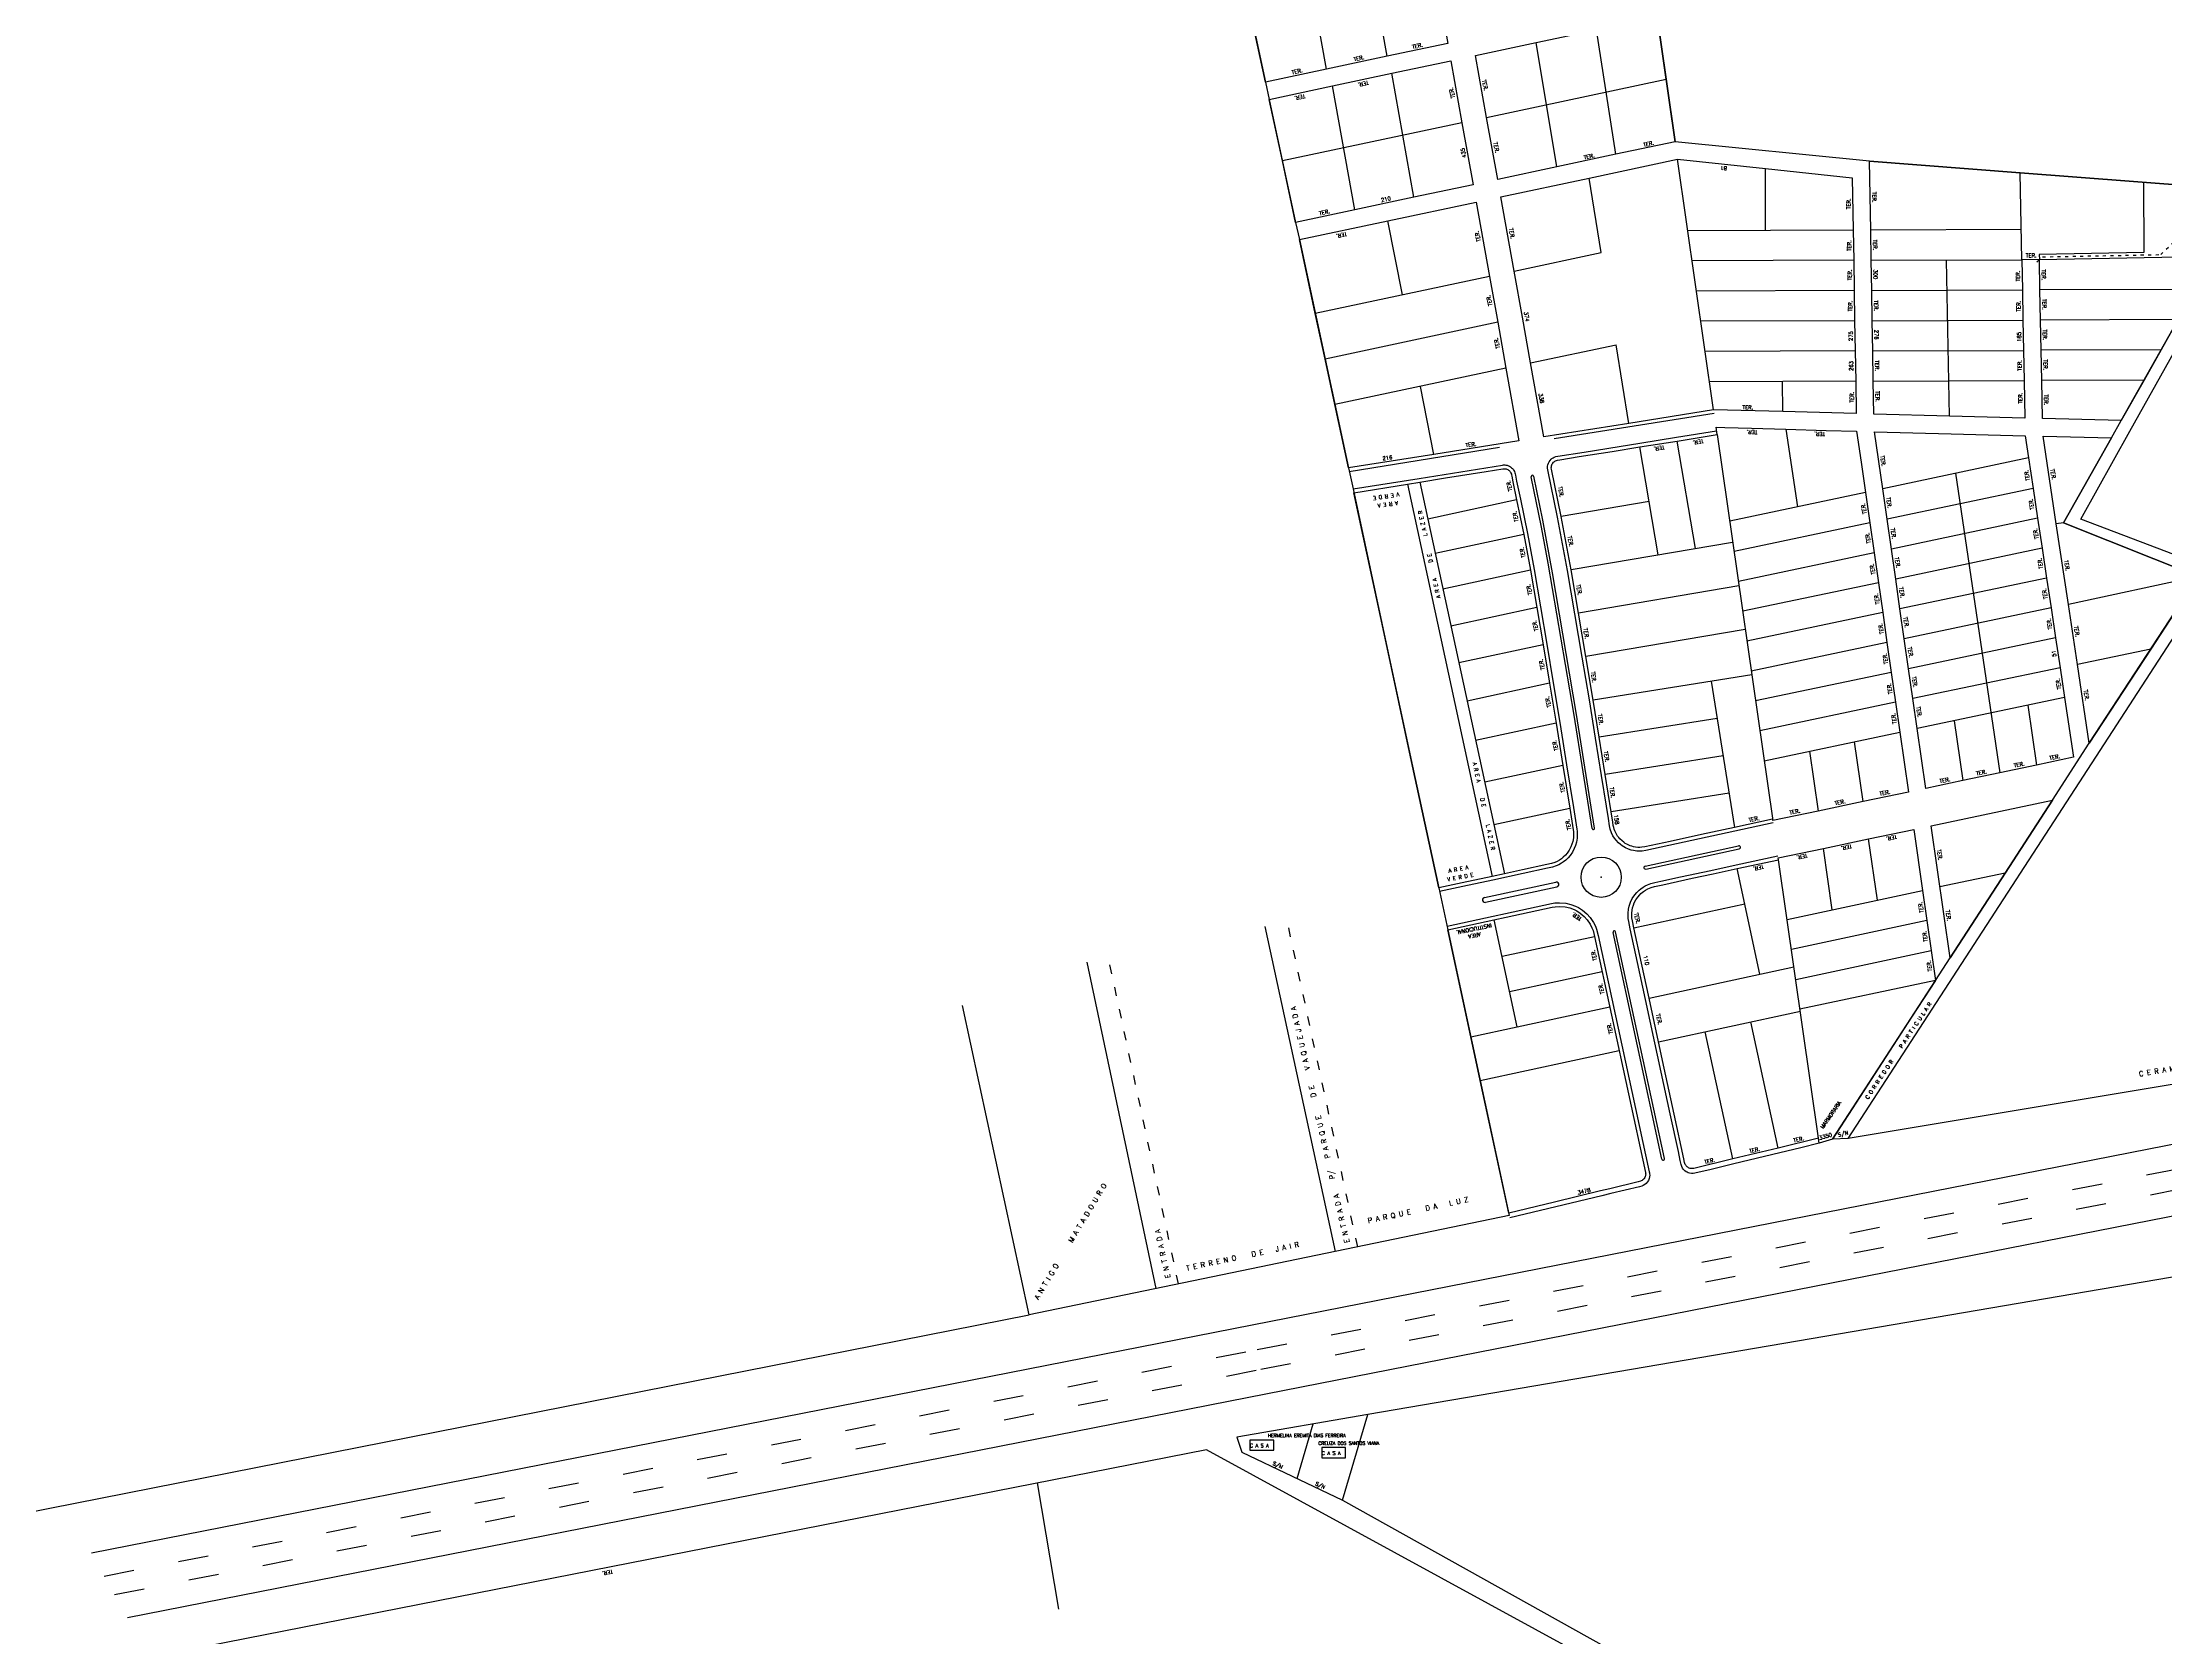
# Model space of a CAD drawing. Extents: x 714896 to 749292, y 8417558 to 8447149.
# Drawn here: x 733040 to 733883, y 8427375 to 8428009 of the extents above; entities that cross this region are included whole.
import ezdxf

# ---------------------------------------------------------------- set-up
doc = ezdxf.new("R2010")
doc.units = 0
doc.header["$MEASUREMENT"] = 0
doc.linetypes.add('ACAD_ISO03W100', pattern=[30, 12, -18])
for name, color, linetype in [('LOTE', 7, 'CONTINUOUS'), ('MEIO_FIO', 24, 'CONTINUOUS'), ('NUM-PORTA', 7, 'CONTINUOUS'), ('QUADRA', 6, 'CONTINUOUS'), ('REFERENCIA', 7, 'CONTINUOUS'), ('TEXTO', 7, 'CONTINUOUS')]:
    doc.layers.add(name, color=color, linetype=linetype)
doc.styles.add('ROMANS', font='ROMANS.SHX', dxfattribs={"height": 1.5})

msp = doc.modelspace()

# ---------------------------------------------------------------- linework, layer by layer
at = {"layer": 'LOTE', "color": 7, "linetype": 'BYBLOCK'}
for p, q in [((733696.13, 8427807.92), (733688.89, 8427850.67)), ((733681.34, 8427805.41), (733674.08, 8427848.3)), ((733828.43, 8427844.04), (733770.52, 8427831.74)), ((733799.47, 8427837.89), (733816.98, 8427718.86)), ((733677.75, 8427826.61), (733642.87, 8427820.71)), ((733763.65, 8427830.28), (733709.75, 8427818.83)), ((733830.27, 8427831.83), (733772.26, 8427819.6)), ((733765.4, 8427818.15), (733711.48, 8427806.78)), ((733832.05, 8427819.96), (733773.97, 8427807.72)), ((733842.38, 8427818.22), (733839.46, 8427817.78)), ((733710.92, 8427810.42), (733646.76, 8427799.56)), ((733833.84, 8427808.1), (733775.67, 8427795.84)), ((733767.1, 8427806.27), (733713.19, 8427794.91)), ((733713.42, 8427793.09), (733649.68, 8427782.3)), ((733768.81, 8427794.39), (733714.9, 8427783.04)), ((733835.62, 8427796.23), (733777.38, 8427783.96)), ((733895.81, 8427796.83), (733844.29, 8427785.71)), ((733770.51, 8427782.52), (733716.61, 8427771.16)), ((733837.41, 8427784.36), (733779.08, 8427772.08)), ((733715.93, 8427775.77), (733652.6, 8427765.05)), ((733772.22, 8427770.64), (733718.32, 8427759.29)), ((733839.19, 8427772.5), (733780.79, 8427760.21)), ((733876.97, 8427767.98), (733847.86, 8427761.94)), ((733718.51, 8427757.84), (733655.52, 8427747.79)), ((733773.93, 8427758.76), (733720.02, 8427747.42)), ((733840.98, 8427760.63), (733782.5, 8427748.33)), ((733702.43, 8427755.28), (733711.7, 8427697.18)), ((733842.76, 8427748.76), (733784.2, 8427736.45)), ((733704.8, 8427740.46), (733657.93, 8427732.99)), ((733775.63, 8427746.88), (733721.73, 8427735.55)), ((733798.84, 8427739.53), (733802.3, 8427715.78)), ((733828.12, 8427745.69), (733831.66, 8427721.95)), ((733723.44, 8427723.67), (733777.34, 8427735.01)), ((733762.79, 8427707.48), (733759.37, 8427731.23)), ((733707.16, 8427725.65), (733660.29, 8427718.18)), ((733741.41, 8427727.45), (733744.82, 8427703.7)), ((733709.52, 8427710.84), (733662.66, 8427703.36))]:
    msp.add_line(p, q, dxfattribs=at)
at = {"layer": 'LOTE', "color": 7, "linetype": 'BYBLOCK', "ltscale": 40}
msp.add_line((733704.8, 8427853.2), (733726.86, 8427699.93), dxfattribs=at)
at = {"layer": 'LOTE', "linetype": 'BYBLOCK'}
for p, q in [((733581.75, 8427833.56), (733615.39, 8427677.72)), ((733586.69, 8427834.36), (733620.28, 8427678.77)), ((733625.13, 8427827.31), (733589.86, 8427819.69)), ((733627.92, 8427813.59), (733592.81, 8427806.01)), ((733630.62, 8427799.34), (733595.87, 8427791.84)), ((733633.11, 8427784.53), (733599.04, 8427777.17)), ((733635.6, 8427769.72), (733602.2, 8427762.51)), ((733638.17, 8427754.42), (733605.47, 8427747.36)), ((733640.83, 8427738.62), (733608.85, 8427731.72)), ((733643.51, 8427721.81), (733612.44, 8427715.1)), ((733616.06, 8427698.32), (733646.22, 8427704.83)), ((733676.13, 8427681.83), (733713.28, 8427689.85)), ((733676.39, 8427680.65), (733713.54, 8427688.67)), ((733721.73, 8427638.83), (733712.67, 8427680.81)), ((733612.32, 8427669.38), (733640.67, 8427675.5)), ((733612.74, 8427667.43), (733641.09, 8427673.55)), ((733671.71, 8427657.29), (733715.7, 8427666.79)), ((733625.35, 8427618.02), (733616.18, 8427660.5)), ((733682.85, 8427565.44), (733663.4, 8427655.5)), ((733683.82, 8427565.65), (733664.38, 8427655.71)), ((733619.32, 8427645.98), (733656.07, 8427653.91)), ((733622.34, 8427632), (733659.09, 8427639.94)), ((733677.75, 8427629.33), (733735.28, 8427641.75)), ((733625.35, 8427618.02), (733662.11, 8427625.96)), ((733681.49, 8427611.98), (733737.82, 8427624.14)), ((733606.93, 8427614.05), (733625.35, 8427618.02)), ((733710.97, 8427565.48), (733700.06, 8427615.99)), ((733728.95, 8427569.84), (733718.15, 8427619.9)), ((733610.66, 8427596.69), (733665.85, 8427608.61))]:
    msp.add_line(p, q, dxfattribs=at)
at = {"layer": 'LOTE', "linetype": 'BYBLOCK', "ltscale": 40}
for points in [[(733573.66, 8428003.49), (733564.83, 8428052.73)], [(733549.56, 8427998.36), (733540.74, 8428047.6)], [(733664.56, 8427964.56), (733656.87, 8428014.03)], [(733641.08, 8427959.56), (733632.82, 8428008.92)], [(733584.33, 8427947.48), (733575.5, 8427996.72)], [(733613.19, 8427979.18), (733684.48, 8427994.35)], [(733560.84, 8427942.49), (733552.01, 8427991.73)], [(733603.4, 8427977.1), (733532.11, 8427961.93)], [(733703.38, 8427863.05), (733689.05, 8427962.61)], [(733724.02, 8427934.31), (733723.93, 8427958.9)], [(733658.73, 8427925.49), (733653.94, 8427955.14)], [(733825.76, 8427922.67), (733825.08, 8427957.2)], [(733874.1, 8427953.49), (733874.2, 8427925.58), (733832.72, 8427924.8), (733832.75, 8427922.8)], [(733758.79, 8427934.44), (733693.16, 8427934.21)], [(733825.52, 8427934.67), (733765.79, 8427934.46)], [(733624.13, 8427918.12), (733658.73, 8427925.49)], [(733758.99, 8427922.44), (733694.92, 8427922.21)], [(733765.99, 8427922.46), (733825.76, 8427922.67)], [(733796.99, 8427860.59), (733795.87, 8427922.57)], [(733832.75, 8427922.8), (733902.13, 8427924.11)], [(733759.18, 8427910.44), (733696.61, 8427910.22)], [(733766.18, 8427910.46), (733825.99, 8427910.67)], [(733894.67, 8427910.91), (733832.99, 8427910.69)], [(733759.38, 8427898.44), (733698.33, 8427898.22)], [(733766.38, 8427898.46), (733826.22, 8427898.67)], [(733887.87, 8427898.89), (733833.22, 8427898.7)], [(733630.66, 8427881.69), (733664.64, 8427888.91)], [(733669.69, 8427857.69), (733664.64, 8427888.91)], [(733759.58, 8427886.44), (733700.05, 8427886.23)], [(733766.58, 8427886.46), (733826.46, 8427886.67)], [(733881.08, 8427886.86), (733833.46, 8427886.7)], [(733759.78, 8427874.44), (733701.78, 8427874.24)], [(733730.82, 8427862.33), (733730.78, 8427874.34)], [(733766.78, 8427874.46), (733826.69, 8427874.67)], [(733874.3, 8427874.84), (733833.69, 8427874.7)]]:
    msp.add_lwpolyline(points, dxfattribs=at)
at = {"layer": 'LOTE', "linetype": 'BYBLOCK'}
for points in [[(733756.77, 8427573.64), (733798.52, 8427637.9), (733850.27, 8427717.56), (733903.2, 8427799.04), (733849.18, 8427819.66), (733868.73, 8427854.56), (733906.27, 8427921.76), (733922.08, 8427950.14)], [(733750.48, 8427664.4), (733746.96, 8427688.86)], [(733768.43, 8427668.23), (733764.92, 8427692.63)], [(733745.03, 8427573.72), (733729.1, 8427684.36)], [(733732.53, 8427660.56), (733786.38, 8427672.07)], [(733819.17, 8427679.07), (733793.24, 8427673.53)], [(733788.09, 8427660.19), (733734.24, 8427648.68)], [(733735.95, 8427636.81), (733789.79, 8427648.31)], [(733791.5, 8427636.43), (733737.65, 8427624.93)]]:
    msp.add_lwpolyline(points, dxfattribs=at)
at = {"layer": 'LOTE', "color": 7, "linetype": 'BYBLOCK', "ltscale": 40}
for points in [[(733579.74, 8427908.68), (733573.94, 8427938.12)], [(733614.35, 8427916.04), (733545.14, 8427901.32)], [(733617.61, 8427897.82), (733549.03, 8427883.23)], [(733620.88, 8427879.6), (733552.92, 8427865.15)], [(733592.23, 8427845.36), (733586.94, 8427872.38)]]:
    msp.add_lwpolyline(points, dxfattribs=at)
at = {"layer": 'LOTE', "color": 3, "linetype": 'ACAD_ISO03W100', "ltscale": 0.1}
msp.add_lwpolyline([(733831.75, 8427921.9), (733833.98, 8427923.83), (733880.98, 8427924.71), (733891.1, 8427934.62)], dxfattribs=at)
at = {"layer": 'LOTE', "color": 7, "linetype": 'BYBLOCK'}
for points in [[(733732, 8427855.34), (733736.69, 8427824.55)], [(733655.1, 8427696.76), (733647.91, 8427741.83), (733637.7, 8427802.13), (733634.98, 8427816.51), (733630.9, 8427836.48)], [(733656.09, 8427696.92), (733648.9, 8427741.99), (733639.38, 8427798.25), (733635.51, 8427819.26), (733631.89, 8427836.68)]]:
    msp.add_lwpolyline(points, dxfattribs=at)
at = {"layer": 'LOTE'}
for points in [[(733553.2, 8427528.75), (733525.3, 8427657.83)], [(733482, 8427514), (733454.53, 8427643.68)], [(733443.33, 8427386.7), (733434.86, 8427436.8)]]:
    msp.add_lwpolyline(points, dxfattribs=at)
at = {"layer": 'LOTE', "linetype": 'ACAD_ISO03W100', "ltscale": 0.3}
for points in [[(733562, 8427530.57), (733534.09, 8427659.59)], [(733490.8, 8427515.87), (733462.99, 8427645.37)]]:
    msp.add_lwpolyline(points, dxfattribs=at)
at = {"layer": 'LOTE', "color": 7}
for points in [[(733556, 8427430), (733566, 8427464)], [(733537.93, 8427438.58), (733544.31, 8427460.25)]]:
    msp.add_lwpolyline(points, dxfattribs=at)
for points in [[(733519.19, 8427449.84), (733528.66, 8427449.84), (733528.66, 8427453.85), (733519.19, 8427453.85)], [(733547.72, 8427446.83), (733557.19, 8427446.83), (733557.19, 8427450.84), (733547.72, 8427450.84)]]:
    msp.add_lwpolyline(points, close=True, dxfattribs=at)
at = {"layer": 'LOTE', "color": 7, "linetype": 'BYBLOCK'}
msp.add_circle((733658.69, 8427677.41), 8, dxfattribs=at)
for centre, start, end in [((733631.39, 8427836.58), 11.52722, 191.52722), ((733655.6, 8427696.84), 189.06219, 9.06219)]:
    msp.add_arc(centre, 0.5, start, end, dxfattribs=at)
at = {"layer": 'LOTE', "linetype": 'BYBLOCK'}
for centre, radius, start, end in [((733713.41, 8427689.26), 0.6, 282.18211, 102.18516), ((733676.26, 8427681.24), 0.6, 102.18211, 282.18506), ((733640.88, 8427674.52), 1, 282.18035, 102.18211), ((733612.53, 8427668.4), 1, 102.18076, 282.18211), ((733663.89, 8427655.6), 0.5, 12.1788, 192.186), ((733683.33, 8427565.54), 0.5, 192.17921, 12.18667)]:
    msp.add_arc(centre, radius, start, end, dxfattribs=at)
at = {"layer": 'LOTE', "color": 7, "linetype": 'BYBLOCK'}
for p in [(733658.65, 8427677.37), (733658.65, 8427677.37), (733658.69, 8427677.41), (733658.69, 8427677.41)]:
    msp.add_point(p, dxfattribs=at)
at = {"layer": 'MEIO_FIO', "color": 24, "linetype": 'BYBLOCK', "ltscale": 40}
for p, q in [((733703.55, 8427861.61), (733640.08, 8427851.49)), ((733618.32, 8427848.04), (733558.66, 8427838.47))]:
    msp.add_line(p, q, dxfattribs=at)
for points in [[(733727.02, 8427698.95), (733676.4, 8427688.02), (733675.04, 8427687.81), (733673.93, 8427687.75), (733672.85, 8427687.79), (733671.49, 8427687.99), (733670.62, 8427688.2), (733669.62, 8427688.53), (733668.42, 8427689.06), (733667.09, 8427689.84), (733666.36, 8427690.39), (733665.53, 8427691.12), (733664.65, 8427692.06), (733664, 8427692.92), (733663.39, 8427693.89), (733662.83, 8427695.03), (733662.33, 8427696.46), (733662.01, 8427697.86), (733661.55, 8427700.78), (733660.78, 8427705.6), (733658.82, 8427717.87), (733656.48, 8427732.57), (733654, 8427747.8), (733651.12, 8427764.8), (733648.21, 8427782.04), (733645.28, 8427799.3), (733641.4, 8427820.42), (733637.49, 8427839.22), (733637.4, 8427839.91), (733637.43, 8427840.69), (733637.53, 8427841.25), (733637.73, 8427841.84), (733638.01, 8427842.42), (733638.38, 8427842.94), (733638.8, 8427843.41), (733639.11, 8427843.67), (733639.61, 8427844.01), (733640.03, 8427844.23), (733640.64, 8427844.46), (733641.48, 8427844.63), (733652.01, 8427846.3), (733665.9, 8427848.52), (733674.06, 8427849.82), (733688.64, 8427852.14), (733704.53, 8427854.68)], [(733560.14, 8427831.61), (733586.46, 8427835.84), (733619.47, 8427841.14), (733619.9, 8427841.18), (733620.43, 8427841.18), (733620.9, 8427841.13), (733621.42, 8427841.01), (733621.86, 8427840.85), (733622.3, 8427840.64), (733622.71, 8427840.39), (733623.12, 8427840.06), (733623.48, 8427839.71), (733623.82, 8427839.29), (733624.07, 8427838.9), (733624.26, 8427838.51), (733624.45, 8427838), (733624.55, 8427837.62), (733624.67, 8427837.04), (733625.12, 8427834.78), (733626.6, 8427827.61), (733629.39, 8427813.88), (733632.1, 8427799.6), (733634.59, 8427784.78), (733637.08, 8427769.97), (733639.65, 8427754.67), (733642.31, 8427738.87), (733644.99, 8427722.05), (733647.7, 8427705.07), (733649.07, 8427696.49), (733649.18, 8427695.65), (733649.23, 8427694.15), (733649.16, 8427692.94), (733648.87, 8427691.27), (733648.52, 8427690.06), (733648.02, 8427688.78), (733647.29, 8427687.4), (733646.37, 8427686.06), (733645.57, 8427685.13), (733644.64, 8427684.24), (733643.8, 8427683.56), (733642.89, 8427682.93), (733641.88, 8427682.36), (733640.83, 8427681.88), (733639.41, 8427681.39), (733637.43, 8427680.94), (733627.71, 8427678.84), (733615.71, 8427676.25), (733603.75, 8427673.67), (733594.54, 8427671.68)]]:
    msp.add_lwpolyline(points, dxfattribs=at)
at = {"layer": 'MEIO_FIO', "color": 24, "linetype": 'CONTINUOUS'}
for points in [[(733745.31, 8427571.73), (733738.04, 8427569.97), (733729.61, 8427567.94), (733711.37, 8427563.53), (733702.34, 8427561.35), (733695.94, 8427559.8), (733695.22, 8427559.69), (733694.52, 8427559.69), (733693.8, 8427559.81), (733693.21, 8427560), (733692.79, 8427560.19), (733692.42, 8427560.41), (733691.94, 8427560.77), (733691.41, 8427561.32), (733691.01, 8427561.88), (733690.69, 8427562.54), (733690.48, 8427563.23), (733690.12, 8427564.9), (733689.37, 8427568.39), (733686.13, 8427583.41), (733680.04, 8427611.59), (733676.31, 8427628.86), (733673.16, 8427643.47), (733670.27, 8427656.86), (733669.64, 8427659.76), (733669.44, 8427660.99), (733669.37, 8427663.14), (733669.53, 8427664.66), (733669.79, 8427665.87), (733670.33, 8427667.45), (733671.03, 8427668.89), (733672.01, 8427670.38), (733672.86, 8427671.38), (733673.81, 8427672.3), (733674.48, 8427672.85), (733675.38, 8427673.48), (733676.22, 8427673.97), (733677.09, 8427674.39), (733678.38, 8427674.88), (733680.02, 8427675.3), (733682.46, 8427675.83), (733690.27, 8427677.51), (733702.23, 8427680.1), (733712.35, 8427682.28), (733728.91, 8427685.85)], [(733597.48, 8427657.99), (733638.97, 8427666.95), (733640.31, 8427667.18), (733642.17, 8427667.29), (733644.61, 8427667.11), (733646.7, 8427666.63), (733648.55, 8427665.93), (733649.72, 8427665.35), (733651.31, 8427664.34), (733653, 8427662.92), (733654.35, 8427661.44), (733655.68, 8427659.46), (733656.42, 8427657.97), (733656.9, 8427656.74), (733657.53, 8427654.26), (733677.79, 8427560.41), (733677.89, 8427559.96), (733677.96, 8427559.54), (733677.99, 8427559.1), (733677.95, 8427558.44), (733677.82, 8427557.78), (733677.51, 8427556.99), (733677.01, 8427556.21), (733676.55, 8427555.71), (733676.02, 8427555.29), (733675.41, 8427554.92), (733674.87, 8427554.72), (733673.9, 8427554.48), (733662.56, 8427551.74), (733658.93, 8427550.86), (733640.65, 8427546.45), (733622.42, 8427542.04)]]:
    msp.add_lwpolyline(points, dxfattribs=at)
at = {"layer": 'QUADRA', "color": 6, "linetype": 'BYBLOCK', "ltscale": 40}
for points in [[(733916.88, 8427950.23), (733825.08, 8427957.2), (733765.33, 8427961.87), (733688.05, 8427969.55), (733680.91, 8428019.15), (733679.91, 8428026.1), (733672.78, 8428075.7), (733671.78, 8428082.64), (733664.64, 8428132.24), (733663.64, 8428139.18), (733659.35, 8428168.94), (733658.35, 8428175.89), (733644.51, 8428272.11), (733643.51, 8428279.06), (733629.66, 8428375.28), (733628.66, 8428382.23), (733614.81, 8428478.45), (733613.81, 8428485.39), (733605.16, 8428545.45)], [(734041, 8427621), (733756.77, 8427573.64), (733750.63, 8427573.36), (733791.5, 8427636.43), (733797.29, 8427645.36), (733819.17, 8427679.07), (733837.93, 8427707.97), (733852.58, 8427730.6), (733895.81, 8427796.83), (733842.38, 8427818.22), (733861.36, 8427851.89), (733865.25, 8427858.79), (733916.88, 8427950.23)]]:
    msp.add_lwpolyline(points, dxfattribs=at)
at = {"layer": 'QUADRA', "linetype": 'BYBLOCK', "ltscale": 40}
for points in [[(733514.86, 8428042.1), (733540.74, 8428047.6), (733564.83, 8428052.73), (733588.92, 8428057.86), (733593.34, 8428033.23), (733597.75, 8428008.61), (733573.66, 8428003.49), (733549.56, 8427998.36), (733525.38, 8427993.22), (733520.12, 8428017.66), (733514.86, 8428042.1)], [(733688.05, 8427969.55), (733664.56, 8427964.56), (733641.08, 8427959.56), (733617.6, 8427954.56), (733613.19, 8427979.18), (733608.77, 8428003.8), (733632.82, 8428008.92), (733656.87, 8428014.03), (733680.91, 8428019.15), (733684.48, 8427994.35), (733688.05, 8427969.55)], [(733526.85, 8427986.37), (733552.01, 8427991.73), (733575.5, 8427996.72), (733598.99, 8428001.72), (733603.4, 8427977.1), (733607.81, 8427952.48), (733584.33, 8427947.48), (733560.84, 8427942.49), (733537.36, 8427937.49), (733532.11, 8427961.93), (733526.85, 8427986.37)], [(733635.93, 8427852.32), (733630.66, 8427881.69), (733627.4, 8427899.9), (733624.13, 8427918.12), (733618.84, 8427947.67), (733653.94, 8427955.14), (733689.05, 8427962.61), (733723.93, 8427958.9), (733758.44, 8427955.23), (733758.79, 8427934.44), (733758.99, 8427922.44), (733759.18, 8427910.44), (733759.38, 8427898.44), (733759.58, 8427886.44), (733759.78, 8427874.44), (733760, 8427861.56), (733730.82, 8427862.33), (733703.38, 8427863.05), (733669.69, 8427857.69), (733635.93, 8427852.32)], [(733780.75, 8427711.25), (733762.79, 8427707.48), (733744.82, 8427703.7), (733726.86, 8427699.93), (733726.79, 8427700.43), (733711.7, 8427697.18), (733698.59, 8427694.35), (733686.07, 8427691.64), (733676.08, 8427689.49), (733674.9, 8427689.3), (733674.09, 8427689.25), (733673.31, 8427689.27), (733672.33, 8427689.36), (733671.58, 8427689.5), (733670.82, 8427689.7), (733670.24, 8427689.9), (733669.42, 8427690.24), (733668.83, 8427690.54), (733668.28, 8427690.86), (733667.69, 8427691.26), (733666.98, 8427691.82), (733666.13, 8427692.65), (733665.72, 8427693.13), (733665.25, 8427693.75), (733664.76, 8427694.51), (733664.38, 8427695.25), (733664.15, 8427695.78), (733663.88, 8427696.5), (733663.68, 8427697.21), (733663.52, 8427697.96), (733663.32, 8427699.21), (733662.66, 8427703.36), (733660.29, 8427718.18), (733657.93, 8427732.99), (733655.52, 8427747.79), (733652.6, 8427765.05), (733649.68, 8427782.3), (733646.76, 8427799.56), (733642.87, 8427820.71), (733638.95, 8427839.54), (733638.9, 8427840.03), (733638.91, 8427840.43), (733638.98, 8427840.83), (733639.1, 8427841.22), (733639.24, 8427841.54), (733639.47, 8427841.91), (733639.74, 8427842.23), (733639.97, 8427842.44), (733640.31, 8427842.68), (733640.62, 8427842.85), (733640.98, 8427842.99), (733641.42, 8427843.1), (733642.31, 8427843.24), (733649.98, 8427844.46), (733663.1, 8427846.55), (733674.08, 8427848.3), (733688.89, 8427850.67), (733704.8, 8427853.2), (733704.38, 8427856.12), (733707.83, 8427856.02), (733718.47, 8427855.72), (733732, 8427855.34), (733748.11, 8427854.89), (733760.17, 8427854.55), (733761.93, 8427842.3), (733763.65, 8427830.28), (733765.4, 8427818.15), (733767.1, 8427806.27), (733768.81, 8427794.39), (733770.51, 8427782.52), (733772.22, 8427770.64), (733773.93, 8427758.76), (733775.63, 8427746.88), (733777.34, 8427735.01), (733780.75, 8427711.25)]]:
    msp.add_lwpolyline(points, close=True, dxfattribs=at)
at = {"layer": 'QUADRA', "color": 6, "linetype": 'BYBLOCK'}
msp.add_lwpolyline([(733514.86, 8428042.1), (733525.38, 8427993.22), (733526.85, 8427986.37), (733537.36, 8427937.49), (733538.84, 8427930.65), (733558.34, 8427839.97), (733560.14, 8427831.61), (733573.75, 8427768.34), (733583.83, 8427721.48), (733594.22, 8427673.15), (733597.8, 8427656.53), (733622.21, 8427543.04), (733431.49, 8427503.54), (733405.07, 8427626.39)], dxfattribs=at)
at = {"layer": 'QUADRA', "linetype": 'BYBLOCK', "ltscale": 40}
msp.add_lwpolyline([(733887.87, 8427898.89), (733881.08, 8427886.86), (733874.3, 8427874.84), (733865.25, 8427858.79), (733833.98, 8427859.62), (733833.69, 8427874.7), (733833.46, 8427886.7), (733833.22, 8427898.7), (733832.99, 8427910.69), (733832.75, 8427922.8), (733825.76, 8427922.67), (733825.99, 8427910.67), (733826.22, 8427898.67), (733826.46, 8427886.67), (733826.69, 8427874.67), (733826.98, 8427859.8), (733796.99, 8427860.59), (733767, 8427861.38), (733766.78, 8427874.46), (733766.58, 8427886.46), (733766.38, 8427898.46), (733766.18, 8427910.46), (733765.99, 8427922.46), (733765.79, 8427934.46), (733765.33, 8427961.87), (733825.08, 8427957.2), (733916.88, 8427950.23)], dxfattribs=at)
at = {"layer": 'QUADRA', "color": 6, "linetype": 'BYBLOCK', "ltscale": 40}
for points in [[(733538.84, 8427930.65), (733573.94, 8427938.12), (733609.05, 8427945.59), (733614.35, 8427916.04), (733617.61, 8427897.82), (733620.88, 8427879.6), (733626.05, 8427850.74), (733592.23, 8427845.36), (733558.34, 8427839.97), (733552.92, 8427865.15), (733549.03, 8427883.23), (733545.14, 8427901.32), (733538.84, 8427930.65)], [(733846.34, 8427725.03), (733831.66, 8427721.95), (733816.98, 8427718.86), (733802.3, 8427715.78), (733787.62, 8427712.69), (733784.2, 8427736.45), (733782.5, 8427748.33), (733780.79, 8427760.21), (733779.08, 8427772.08), (733777.38, 8427783.96), (733775.67, 8427795.84), (733773.97, 8427807.72), (733772.26, 8427819.6), (733770.52, 8427831.74), (733767.27, 8427854.37), (733797.73, 8427853.57), (733827.11, 8427852.79), (733828.43, 8427844.04), (733830.27, 8427831.83), (733832.05, 8427819.96), (733833.84, 8427808.1), (733835.62, 8427796.23), (733837.41, 8427784.36), (733839.19, 8427772.5), (733840.98, 8427760.63), (733842.76, 8427748.76), (733846.34, 8427725.03)], [(733852.58, 8427730.6), (733847.86, 8427761.94), (733844.29, 8427785.71), (733839.46, 8427817.78), (733834.22, 8427852.61), (733861.36, 8427851.89), (733842.38, 8427818.22), (733895.81, 8427796.83), (733876.97, 8427767.98), (733852.58, 8427730.6)], [(733560.45, 8427830.14), (733581.75, 8427833.56), (733586.69, 8427834.36), (733596.87, 8427835.99), (733613, 8427838.58), (733619.67, 8427839.65), (733619.98, 8427839.68), (733620.34, 8427839.68), (733620.64, 8427839.65), (733621, 8427839.56), (733621.29, 8427839.46), (733621.58, 8427839.32), (733621.85, 8427839.15), (733622.13, 8427838.94), (733622.36, 8427838.7), (733622.6, 8427838.42), (733622.76, 8427838.16), (733622.88, 8427837.91), (733623.02, 8427837.55), (733623.08, 8427837.29), (733623.2, 8427836.74), (733623.65, 8427834.48), (733625.13, 8427827.31), (733627.92, 8427813.59), (733630.62, 8427799.34), (733633.11, 8427784.53), (733635.6, 8427769.72), (733638.17, 8427754.42), (733640.83, 8427738.62), (733643.51, 8427721.81), (733646.22, 8427704.83), (733647.58, 8427696.27), (733647.68, 8427695.53), (733647.73, 8427694.16), (733647.67, 8427693.11), (733647.41, 8427691.61), (733647.1, 8427690.54), (733646.65, 8427689.41), (733646, 8427688.18), (733645.18, 8427686.98), (733644.47, 8427686.16), (733643.65, 8427685.36), (733642.91, 8427684.76), (733642.09, 8427684.21), (733641.2, 8427683.7), (733640.27, 8427683.27), (733638.99, 8427682.84), (733637.1, 8427682.4), (733627.39, 8427680.31), (733620.28, 8427678.77), (733615.39, 8427677.72), (733603.43, 8427675.13), (733594.22, 8427673.15), (733583.83, 8427721.48), (733572.49, 8427774.16), (733564.15, 8427812.93), (733560.45, 8427830.14)], [(733797.29, 8427645.36), (733789.75, 8427697.85), (733837.93, 8427707.97), (733819.17, 8427679.07), (733797.29, 8427645.36)], [(733745.03, 8427573.72), (733728.95, 8427569.84), (733710.97, 8427565.48), (733695.48, 8427561.75), (733695.07, 8427561.68), (733694.7, 8427561.67), (733694.4, 8427561.69), (733694.04, 8427561.76), (733693.67, 8427561.88), (733693.36, 8427562.02), (733693.07, 8427562.2), (733692.86, 8427562.36), (733692.61, 8427562.59), (733692.43, 8427562.8), (733692.26, 8427563.04), (733692.09, 8427563.32), (733691.95, 8427563.65), (733691.84, 8427564.03), (733691.53, 8427565.51), (733687.7, 8427583.23), (733683.75, 8427601.52), (733681.48, 8427612.06), (733677.75, 8427629.33), (733674.73, 8427643.31), (733671.71, 8427657.29), (733671.11, 8427660.08), (733670.92, 8427661.21), (733670.86, 8427662.02), (733670.87, 8427663.18), (733670.99, 8427664.29), (733671.19, 8427665.28), (733671.49, 8427666.27), (733671.87, 8427667.23), (733672.46, 8427668.36), (733673.25, 8427669.53), (733674, 8427670.4), (733674.49, 8427670.9), (733675.46, 8427671.71), (733676.3, 8427672.28), (733677.24, 8427672.8), (733678.54, 8427673.35), (733679.92, 8427673.74), (733683.16, 8427674.44), (733694.86, 8427676.97), (733703.13, 8427678.75), (733712.67, 8427680.81), (733729.1, 8427684.36), (733729, 8427685.08), (733746.96, 8427688.86), (733764.92, 8427692.63), (733782.88, 8427696.4), (733786.38, 8427672.07), (733788.09, 8427660.19), (733789.79, 8427648.31), (733791.5, 8427636.43), (733782, 8427621.78), (733763.05, 8427592.53), (733750.63, 8427573.36), (733745.31, 8427571.73), (733745.03, 8427573.72)]]:
    msp.add_lwpolyline(points, close=True, dxfattribs=at)
at = {"layer": 'QUADRA', "color": 6, "linetype": 'BYBLOCK'}
msp.add_lwpolyline([(733597.8, 8427656.53), (733639.25, 8427665.48), (733640.48, 8427665.68), (733642.16, 8427665.79), (733644.39, 8427665.62), (733646.27, 8427665.19), (733647.95, 8427664.56), (733648.98, 8427664.04), (733650.42, 8427663.13), (733651.96, 8427661.84), (733653.16, 8427660.51), (733654.38, 8427658.7), (733655.05, 8427657.36), (733655.47, 8427656.28), (733656.07, 8427653.91), (733676.32, 8427560.13), (733676.37, 8427559.83), (733676.38, 8427559.51), (733676.37, 8427559.16), (733676.31, 8427558.83), (733676.2, 8427558.46), (733676.04, 8427558.1), (733675.83, 8427557.77), (733675.61, 8427557.49), (733675.31, 8427557.2), (733674.98, 8427556.96), (733674.59, 8427556.75), (733674.28, 8427556.64), (733673.43, 8427556.42), (733669.75, 8427555.54), (733665.8, 8427554.58), (733662.09, 8427553.68), (733658.46, 8427552.81), (733640.18, 8427548.39), (733622, 8427544), (733610.63, 8427596.69), (733606.93, 8427614.05)], close=True, dxfattribs=at)
at = {"layer": 'QUADRA', "color": 6}
msp.add_lwpolyline([(734040, 8426981), (734102, 8427047), (734251, 8427109), (734503, 8427338), (734749, 8427583), (734770, 8427613), (734275, 8427585), (733566, 8427464), (733514, 8427455), (733516, 8427449), (733556, 8427430), (733789, 8427300), (733832, 8427264), (733956, 8427032)], close=True, dxfattribs=at)
at = {"layer": 'QUADRA'}
msp.add_lwpolyline([(728504.99, 8426531.29), (733431.49, 8427503.54)], dxfattribs=at)
at = {"layer": 'QUADRA', "color": 6}
msp.add_lwpolyline([(734559.36, 8426776.92), (734559.36, 8426776.92), (734385, 8426824), (734285, 8426853), (734244, 8426870), (734127, 8426923), (734042, 8426967), (733951, 8427028), (733827, 8427258), (733782, 8427297), (733502, 8427450), (733082.28, 8427367.5)], dxfattribs=at)
at = {"layer": 'REFERENCIA', "linetype": 'ACAD_ISO03W100'}
for points in [[(733064.18, 8427399.81), (733522.02, 8427489.81), (734133.6, 8427609.82), (734174.52, 8427616.5), (734234.41, 8427621.74), (734841.1, 8427659.58), (735275.02, 8427687.18), (735325.03, 8427690.31)], [(733068.29, 8427392.47), (733523.56, 8427481.96), (734135.01, 8427601.94), (734175.52, 8427608.56), (734235, 8427613.76), (734841.61, 8427651.6), (735275.52, 8427679.2), (735321.43, 8427682.07)]]:
    msp.add_lwpolyline(points, dxfattribs=at)
at = {"layer": 'REFERENCIA', "linetype": 'CONTINUOUS'}
for points in [[(733073.44, 8427383.29), (733525.49, 8427472.14), (734136.78, 8427592.1), (734176.76, 8427598.63), (734235.75, 8427603.79), (734842.24, 8427641.62), (735276.15, 8427669.22), (735316.93, 8427671.77)], [(733059.04, 8427408.99), (733520.09, 8427499.62), (734131.83, 8427619.66), (734173.28, 8427626.43), (734233.66, 8427631.71), (734291.33, 8427635.7)]]:
    msp.add_lwpolyline(points, dxfattribs=at)

# ---------------------------------------------------------------- texts
at = {"layer": 'NUM-PORTA', "style": 'ROMANS'}
for s, height, rotation, p in [('435', 1.521, 102.29443, (733605.14, 8427963.33, -37.83)), ('81', 1.521, 175.73607, (733708.69, 8427959.71)), ('210', 1.521, 12.29443, (733571.44, 8427945.55, -37.83)), ('300', 1.521, 270.26858, (733766.91, 8427918.83, -37.83)), ('374', 1.521, 280.10284, (733628.05, 8427901.85, -37.83)), ('275', 1.521, 89.70369, (733758.58, 8427890.37)), ('276', 1.521, 270.26858, (733767.31, 8427894.85, -37.83)), ('185', 1.521, 90.26858, (733825.47, 8427890.06, -37.83)), ('263', 1.521, 89.70369, (733758.77, 8427878.51)), ('338', 1.521, 280.10284, (733633.86, 8427869.47, -37.83)), ('216', 1.521, 7.34909, (733571.95, 8427842.98, -37.83)), ('51', 1.521, 98.97962, (733839.47, 8427765.06, -37.83)), ('158', 1.521, 279.03007, (733663.77, 8427702.1, -37.83)), ('110', 1.521, 282.29443, (733675.47, 8427646.13, -37.83)), ('3350', 1.521, 15.66694, (733745.47, 8427573.07, -37.83)), ('S/N', 1.521, 13.68801, (733752.91, 8427574.28, -37.83)), ('3478', 1.521, 12.29443, (733649.5, 8427551.37, -37.83)), ('S/N', 1.5, 335.36546, (733528.07, 8427444.04)), ('S/N', 1.5, 335.36546, (733544.97, 8427436.01))]:
    msp.add_text(s, height=height, rotation=rotation, dxfattribs=at).set_placement(p)
at = {"layer": 'TEXTO', "style": 'ROMANS'}
for s, height, rotation, p in [('TER.', 1.521, 12.29443, (733560.55, 8428001.51, -37.83)), ('TER.', 1.521, 12.29443, (733583.78, 8428006.45, -37.83)), ('TER.', 1.521, 12.29443, (733535.98, 8427996.28, -37.83)), ('TER.', 1.521, 192.29443, (733566.14, 8427993.8, -37.83)), ('TER.', 1.521, 282.29443, (733611.37, 8427993.97, -37.83)), ('TER.', 1.521, 192.29443, (733540.95, 8427988.44, -37.83)), ('TER.', 1.521, 102.29443, (733600.67, 8427987, -37.83)), ('TER.', 1.521, 282.29443, (733615.85, 8427969.19, -37.83)), ('TER.', 1.521, 12.29443, (733675.6, 8427967.52, -37.83)), ('TER.', 1.521, 12.29443, (733651.96, 8427962.5, -37.83)), ('TER.', 1.521, 12.29443, (733546.87, 8427940.32, -37.83)), ('TER.', 1.521, 89.70369, (733757.71, 8427942.72)), ('TER.', 1.521, 270.26858, (733766.4, 8427949.68, -37.83)), ('TER.', 1.521, 192.29443, (733557.47, 8427933.68, -37.83)), ('TER.', 1.521, 102.29443, (733610.88, 8427930.04, -37.83)), ('TER.', 1.521, 280.10284, (733622.09, 8427935.1, -37.83)), ('TER.', 1.521, 89.70369, (733757.98, 8427926.11)), ('TER.', 1.521, 270.26858, (733766.72, 8427930.7, -37.83)), ('TER.', 1.521, 0.26858, (733827.36, 8427923.6, -37.83)), ('TER.', 1.521, 89.70369, (733758.18, 8427914.48)), ('TER.', 1.521, 90.26858, (733825, 8427914.06, -37.83)), ('TER.', 1.521, 270.26858, (733833.71, 8427918.79, -37.83)), ('TER.', 1.521, 102.29443, (733615.46, 8427904.52, -37.83)), ('TER.', 1.521, 89.70369, (733758.38, 8427902.13)), ('TER.', 1.521, 270.26858, (733767.12, 8427906.56, -37.83)), ('TER.', 1.521, 90.26858, (733825.23, 8427902.06, -37.83)), ('TER.', 1.521, 270.26858, (733833.94, 8427907.12, -37.83)), ('TER.', 1.521, 102.29443, (733618.5, 8427887.59, -37.83)), ('TER.', 1.521, 270.26858, (733834.17, 8427894.99, -37.83)), ('TER.', 1.521, 270.26858, (733834.4, 8427883.04, -37.83)), ('TER.', 1.521, 270.26858, (733767.51, 8427882.75, -37.83)), ('TER.', 1.521, 90.26858, (733825.69, 8427878.53, -37.83)), ('TER.', 1.521, 89.70369, (733758.98, 8427865.92)), ('TER.', 1.521, 270.26858, (733767.71, 8427870.53, -37.83)), ('TER.', 1.521, 90.26858, (733825.94, 8427865.52, -37.83)), ('TER.', 1.521, 270.26858, (733834.67, 8427869.17, -37.83)), ('TER.', 1.521, 359.20013, (733714.79, 8427863.3)), ('TER.', 1.521, 7.34909, (733604.95, 8427848.23, -37.83)), ('TER.', 1.521, 189.03007, (733699.21, 8427851.42, -37.83)), ('TER.', 1.521, 178.84155, (733720.76, 8427854.95, -37.83)), ('TER.', 1.521, 178.84155, (733747.67, 8427854.19, -37.83)), ('TER.', 1.521, 189.03007, (733683.7, 8427848.95, -37.83)), ('TER.', 1.521, 278.97962, (733769.53, 8427844.74, -37.83)), ('TER.', 1.521, 102.29443, (733623.39, 8427830.92, -37.83)), ('TER.', 1.521, 279.03007, (733641.62, 8427832.47, -37.83)), ('TER.', 1.521, 98.97962, (733828.95, 8427835.01, -37.83)), ('TER.', 1.521, 278.97962, (733837.14, 8427839.44, -37.83)), ('V E R D E', 1.521, 188.49038, (733578.41, 8427830.24, -37.83)), ('A R E A ', 1.521, 188.49038, (733577.85, 8427826.84, -37.83)), ('TER.', 1.521, 99.03007, (733764.11, 8427821.79, -37.83)), ('TER.', 1.521, 278.97962, (733771.91, 8427828.17, -37.83)), ('TER.', 1.521, 98.97962, (733830.67, 8427823.57, -37.83)), ('A R E A     D E      L A Z E R', 1.5206, 101.98802, (733594.86, 8427788.37, -37.83)), ('TER.', 1.521, 102.29443, (733625.87, 8427818.78, -37.83)), ('TER.', 1.521, 278.97962, (733773.66, 8427815.99, -37.83)), ('TER.', 1.521, 98.97962, (733832.44, 8427811.82, -37.83)), ('TER.', 1.521, 102.29443, (733628.68, 8427804.5, -37.83)), ('TER.', 1.521, 279.03007, (733645.44, 8427812.88, -37.83)), ('TER.', 1.521, 99.03007, (733765.78, 8427810.13, -37.83)), ('TER.', 1.521, 99.03007, (733767.55, 8427797.81, -37.83)), ('TER.', 1.521, 278.97962, (733775.32, 8427804.41, -37.83)), ('TER.', 1.521, 98.97962, (733834.21, 8427800.01, -37.83)), ('TER.', 1.521, 278.97962, (733842.59, 8427803.22, -37.83)), ('TER.', 1.521, 102.29443, (733631.32, 8427789.72, -37.83)), ('TER.', 1.521, 279.03007, (733648.86, 8427793.54, -37.83)), ('TER.', 1.521, 278.97962, (733777.03, 8427792.53, -37.83)), ('TER.', 1.521, 98.97962, (733836.02, 8427787.97, -37.83)), ('TER.', 1.521, 99.03007, (733769.26, 8427785.94, -37.83)), ('TER.', 1.521, 102.29443, (733633.73, 8427775.36, -37.83)), ('TER.', 1.521, 279.03007, (733651.67, 8427776.25, -37.83)), ('TER.', 1.521, 99.03007, (733770.96, 8427774.06, -37.83)), ('TER.', 1.521, 278.97962, (733778.74, 8427780.65, -37.83)), ('TER.', 1.521, 98.97962, (733837.82, 8427776, -37.83)), ('TER.', 1.521, 278.97962, (733846.53, 8427777.06, -37.83)), ('TER.', 1.521, 99.03007, (733772.67, 8427762.18, -37.83)), ('TER.', 1.521, 278.97962, (733780.44, 8427768.77, -37.83)), ('TER.', 1.521, 102.29443, (733636.33, 8427759.95, -37.83)), ('TER.', 1.521, 279.03007, (733654.61, 8427758.91, -37.83)), ('TER.', 1.521, 278.97962, (733782.14, 8427756.96, -37.83)), ('TER.', 1.521, 102.29443, (733638.83, 8427745.08, -37.83)), ('TER.', 1.521, 99.03007, (733774.37, 8427750.3, -37.83)), ('TER.', 1.521, 98.97962, (733841.41, 8427752.16, -37.83)), ('TER.', 1.521, 278.97962, (733850.34, 8427751.74, -37.83)), ('TER.', 1.521, 279.03007, (733657.38, 8427742.08, -37.83)), ('TER.', 1.521, 99.03007, (733776.08, 8427738.43, -37.83)), ('TER.', 1.521, 278.97962, (733783.85, 8427745.08, -37.83)), ('TER.', 1.521, 102.29443, (733641.68, 8427727.84, -37.83)), ('A R E A     D E      L A Z E R', 1.5206, 281.98802, (733607.67, 8427722.89, -37.83)), ('TER.', 1.521, 279.03007, (733659.75, 8427727.29, -37.83)), ('TER.', 1.521, 11.23103, (733822.73, 8427720.98, -37.83)), ('TER.', 1.521, 11.23103, (733836.88, 8427723.95, -37.83)), ('TER.', 1.521, 102.29443, (733644.41, 8427711.25, -37.83)), ('TER.', 1.521, 11.23103, (733793.29, 8427714.79, -37.83)), ('TER.', 1.521, 11.23103, (733807.77, 8427717.83, -37.83)), ('TER.', 1.521, 279.03007, (733662.02, 8427713.06, -37.83)), ('TER.', 1.521, 11.23103, (733751.61, 8427706.03, -37.83)), ('TER.', 1.521, 11.23103, (733769.46, 8427709.78, -37.83)), ('TER.', 1.521, 102.29443, (733646.83, 8427696.39, -37.83)), ('TER.', 1.521, 11.23103, (733717.45, 8427699.34, -37.83)), ('TER.', 1.521, 11.23103, (733733.64, 8427702.26, -37.83)), ('TER.', 1.521, 192.29443, (733758.05, 8427690.52, -37.83)), ('TER.', 1.521, 192.29443, (733775.92, 8427694.28, -37.83)), ('A R E A ', 1.521, 10.49842, (733598.14, 8427679.15, -37.83)), ('TER.', 1.521, 192.29443, (733723.08, 8427682.38, -37.83)), ('TER.', 1.521, 192.29443, (733740.41, 8427686.82, -37.83)), ('TER.', 1.521, 278.35219, (733792.08, 8427688.32, -37.83)), ('V E R D E', 1.521, 10.49842, (733597.71, 8427675.73, -37.83)), ('TER.', 1.521, 144.355, (733651.12, 8427661.22, -37.83)), ('TER.', 1.521, 98.35219, (733786.75, 8427663.46, -37.83)), ('TER.', 1.521, 278.35219, (733795.54, 8427664.25, -37.83)), ('INSTITUCIONAL', 1.5206, 192.00406, (733615.05, 8427659.1, -37.83)), ('AREA', 1.521, 192.00406, (733610.66, 8427655.56, -37.83)), ('TER.', 1.521, 282.29443, (733671.81, 8427663.11, -37.83)), ('TER.', 1.521, 98.35219, (733788.41, 8427651.91, -37.83)), ('TER.', 1.521, 102.29443, (733657.08, 8427644.44, -37.83)), ('TER.', 1.521, 98.35219, (733790.1, 8427640.15, -37.83)), ('TER.', 1.521, 102.29443, (733659.94, 8427631.16, -37.83)), ('E N T R A D A   P/   P A R Q U E    D E    V A Q U E J A D A', 2, 102.88976, (733558.77, 8427532.36)), ('TER.', 1.521, 282.29443, (733680.48, 8427622.96, -37.83)), ('C O R R E D O R    P A R T I C U L A R', 1.5206, 56.38262, (733764.74, 8427589.04, -37.83)), ('TER.', 1.521, 102.29443, (733663.39, 8427615.34, -37.83)), ('C E R A M I C A     O R I O N ', 2, 9.10068, (733872.45, 8427598.25)), ('MARMORARIA', 1.521, 55.17415, (733746.9, 8427577.34, -37.83)), ('TER.', 1.521, 12.29443, (733735.21, 8427572.06, -37.83)), ('TER.', 1.521, 12.29443, (733699.84, 8427563.51, -37.83)), ('TER.', 1.521, 12.29443, (733717.7, 8427567.82, -37.83)), ('A N T I G O      M A T A D O U R O ', 2, 59.15091, (733435.18, 8427509.43)), ('P A R Q U E   D A   L U Z ', 2, 12.14458, (733566.26, 8427539.94)), ('E N T R A D A', 2, 102.37875, (733487.65, 8427518.36)), ('T E R R E N O   D E   J A I R', 2, 12.05772, (733494.18, 8427521.08)), ('TER.', 1.5, 191.44446, (733265.97, 8427402.4))]:
    msp.add_text(s, height=height, rotation=rotation, dxfattribs=at).set_placement(p)
at = {"layer": 'TEXTO', "color": 7, "style": 'ROMANS'}
for s, height, p in [('HERMELINA EREMITA DIAS FERREIRA', 1.3, (733526.33, 8427455.01, 474.95)), ('CREUZA DOS SANTOS VIANA', 1.3, (733546.37, 8427451.94, 474.95)), ('C A S A', 1.4, (733519.18, 8427450.94, 474.95)), ('C A S A', 1.4, (733547.71, 8427447.93, 474.95))]:
    msp.add_text(s, height=height, dxfattribs=at).set_placement(p)

doc.saveas('drawing.dxf')
